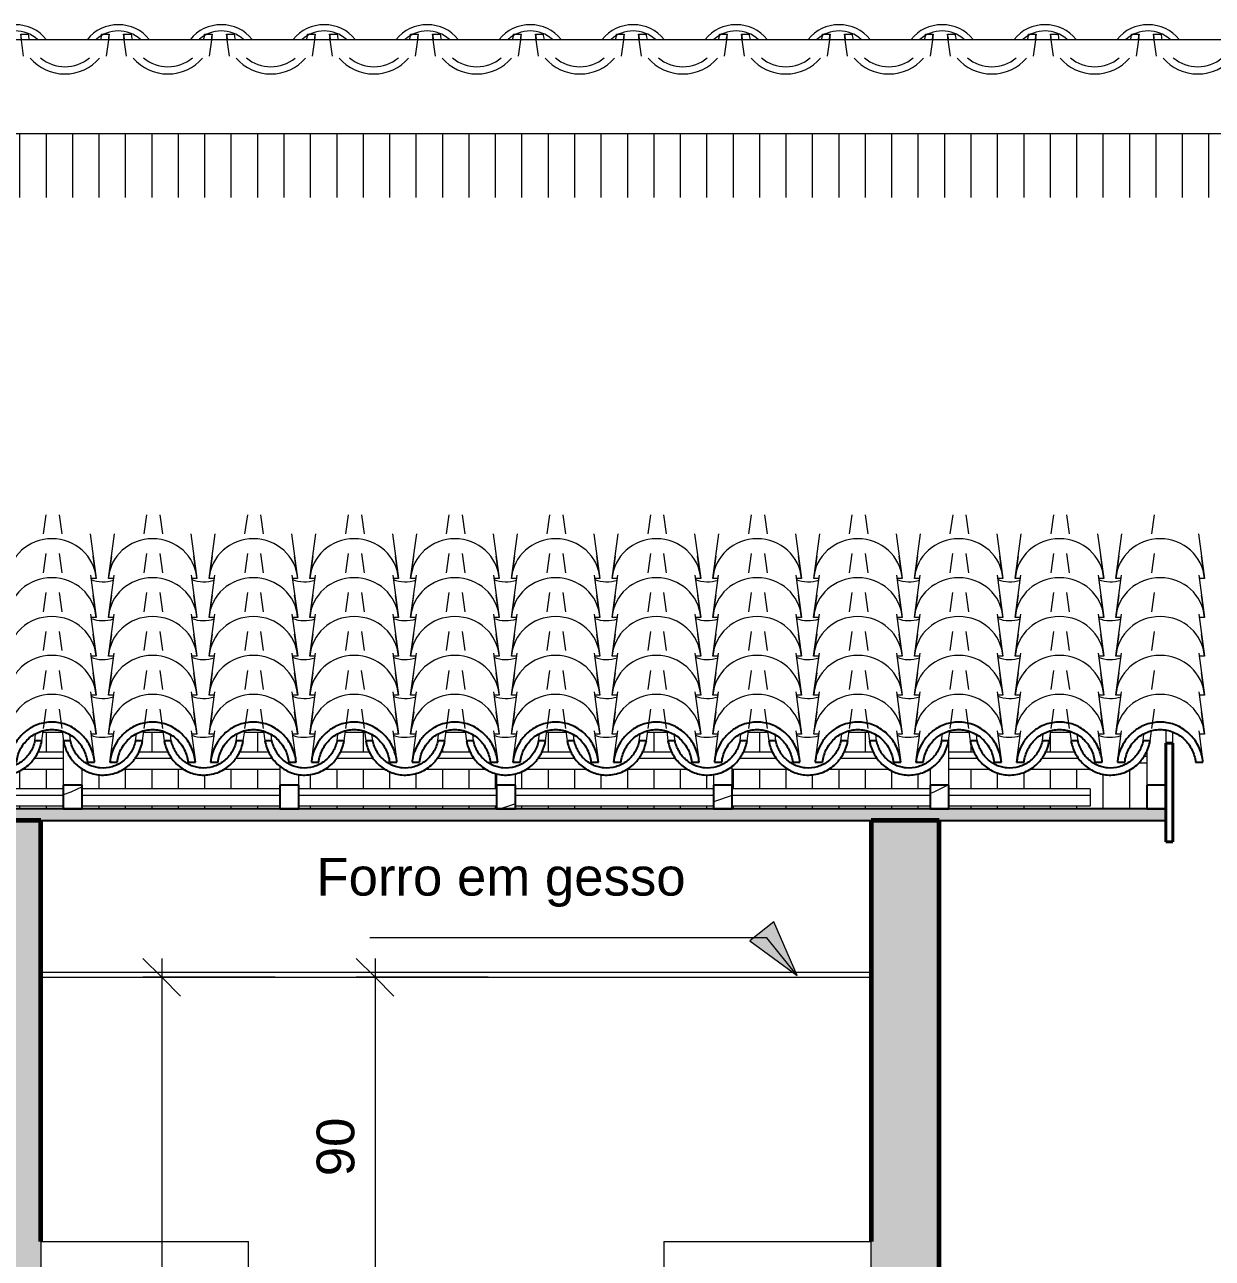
# Model space of a CAD drawing. Header units: millimetres. Extents: x -23755 to 62003, y -3000 to 6760.
# Drawn here: x 17031 to 20177, y 2455 to 5725 of the extents above; entities that cross this region are included whole.
import ezdxf

# ---------------------------------------------------------------- set-up
doc = ezdxf.new("R2010")
doc.units = ezdxf.units.MM
for name, color, linetype, lineweight in [('A-ANNO-DIMS', 211, 'Continuous', 9), ('A-ANNO-DIMS-50', 211, 'Continuous', 9), ('A-CLNG', 13, 'Continuous', 9), ('A-GLAZ-CURT', 52, 'Continuous', 9), ('A-GLAZ-CWMG', 51, 'Continuous', 9), ('A-ROOF', 132, 'Continuous', 9), ('A-ROOF-MCUT', 132, 'Continuous', 40), ('A-ROOF-OTLN', 132, 'Continuous', 9), ('A-ROOF-PATT', 132, 'Continuous', 9), ('A-WALL', 113, 'Continuous', 25), ('A-WALL-PATT', 111, 'Continuous', 25), ('G-ANNO-TEXT', 231, 'Continuous', 9), ('I-FURN', 30, 'Continuous', 9)]:
    doc.layers.add(name, color=color, linetype=linetype, lineweight=lineweight)
doc.styles.add('@Arial Unicode MS', font='', dxfattribs={"height": 100})
doc.styles.add('Arial_1', font='arial.ttf', dxfattribs={"height": 100})
doc.styles.get('@Arial Unicode MS').set_extended_font_data('@Arial Unicode MS')
doc.dimstyles.new('CRT_-__Metros_-_Linha_de_chamada_3_5_mm', dxfattribs={"dimscale": 304.8, "dimtxt": 100.584485, "dimasz": 0.328084, "dimexe": 0.164042, "dimexo": 0.0625, "dimgap": 0.082021, "dimtad": 1, "dimdec": 0, "dimlfac": 0.1, "dimdsep": 46, "dimtxsty": '@Arial Unicode MS', "dimblk1": 'OBLIQUE', "dimblk2": 'OBLIQUE', "dimsah": 1, "dimcen": 0.09, "dimdle": 0.164042, "dimazin": 0, "dimtfac": 1, "dimtdec": 4, "dimtix": 1, "dimtmove": 0, "dimatfit": 3, "dimfxl": 0.984252, "dimfxlon": 1, "dimtvp": 1, "dimtolj": 1, "dimtzin": 0, "dimarcsym": 2})
doc.dimstyles.new('CRT_-__Metros_-_Linha_de_chamada_3_5_mm_1', dxfattribs={"dimscale": 304.8, "dimtxt": 100.584485, "dimasz": 0.328084, "dimexe": 0.164042, "dimexo": 0.0625, "dimgap": 0.082021, "dimtad": 1, "dimlfac": 0.001, "dimrnd": 0.01, "dimzin": 0, "dimdsep": 46, "dimtxsty": '@Arial Unicode MS', "dimblk1": 'OBLIQUE', "dimblk2": 'OBLIQUE', "dimsah": 1, "dimcen": 0.09, "dimdle": 0.164042, "dimazin": 0, "dimtfac": 1, "dimtdec": 4, "dimtix": 1, "dimtmove": 0, "dimatfit": 3, "dimfxl": 0.984252, "dimfxlon": 1, "dimtvp": 1, "dimtolj": 1, "dimtzin": 0, "dimarcsym": 2})
pattern_1 = [(216.87, (-525.83, 2369.08), (761.9991, 508.00136), [127, -1143]), (206.565, (-373.43, 2292.88), (-254.0006, -253.9997), [283.981, -283.981]), (198.435, (-373.43, 2165.88), (-507.99976, -254.0006), [160.644, -642.575])]

# ---------------------------------------------------------------- blocks, each defined once
blk = doc.blocks.new('CRT_MOB_ARM_Guarda roupa - portas de correr - 230 cm de altura-3528777-B')
at = {"layer": 'I-FURN', "color": 55}
for p, q in [((3975.4, 2500), (4525.4, 2500)), ((3975.4, 2500), (3975.4, 200)), ((4525.4, 200), (4525.4, 2500)), ((4525.4, 2300), (4545.4, 2300)), ((4545.4, 400), (4545.4, 2300)), ((4555.4, 2300), (4575.4, 2300)), ((4555.4, 2300), (4555.4, 400)), ((4575.4, 2300), (4575.4, 400)), ((4545.4, 400), (4525.4, 400)), ((4575.4, 400), (4555.4, 400))]:
    blk.add_line(p, q, dxfattribs=at)
blk = doc.blocks.new('CRT_MOB_ARM_Guarda roupa - portas de correr - 230 cm de altura-3528894-B')
at = {"layer": 'I-FURN', "color": 55}
for p, q in [((5625.4, 2500), (6175.4, 2500)), ((5625.4, 2500), (5625.4, 200)), ((6175.4, 200), (6175.4, 2500)), ((5575.4, 2300), (5595.4, 2300)), ((5575.4, 400), (5575.4, 2300)), ((5595.4, 400), (5595.4, 2300)), ((5605.4, 2300), (5625.4, 2300)), ((5605.4, 2300), (5605.4, 400)), ((5595.4, 400), (5575.4, 400)), ((5625.4, 400), (5605.4, 400))]:
    blk.add_line(p, q, dxfattribs=at)
blk = doc.blocks.new('Rectangular Mullion - Ripa-3577505-B')
at = {"layer": 'A-GLAZ-CWMG'}
for p, q in [((4034.5, 3699.2), (3510.4, 3699.2)), ((4608.7, 3699.2), (4084.5, 3699.2)), ((5182.9, 3699.2), (4658.7, 3699.2)), ((5757, 3699.2), (5232.9, 3699.2)), ((6331.2, 3699.2), (5807, 3699.2)), ((6755.4, 3699.2), (6381.2, 3699.2)), ((6755.4, 3699.2), (6755.4, 3681.9)), ((4034.5, 3681.9), (3510.4, 3681.9)), ((4608.7, 3681.9), (4084.5, 3681.9)), ((5182.9, 3681.9), (4658.7, 3681.9)), ((5757, 3681.9), (5232.9, 3681.9)), ((6331.2, 3681.9), (5807, 3681.9)), ((6755.4, 3681.9), (6381.2, 3681.9)), ((6755.4, 3681.9), (6755.4, 3653.2)), ((4034.5, 3653.2), (3510.4, 3653.2)), ((4608.7, 3653.2), (4084.5, 3653.2)), ((5182.9, 3653.2), (4658.7, 3653.2)), ((5757, 3653.2), (5232.9, 3653.2)), ((6331.2, 3653.2), (5807, 3653.2)), ((6755.4, 3653.2), (6381.2, 3653.2))]:
    blk.add_line(p, q, dxfattribs=at)
blk = doc.blocks.new('Rectangular Mullion - Ripa-V128-B')
at = {"layer": 'A-GLAZ-CWMG'}
for p, q in [((4034.5, 3796.8), (3968, 3796.8)), ((4312.1, 3796.8), (4235, 3796.8)), ((4579.1, 3796.8), (4501.9, 3796.8)), ((4846, 3796.8), (4768.8, 3796.8)), ((5112.9, 3796.8), (5035.7, 3796.8)), ((5379.8, 3796.8), (5302.6, 3796.8)), ((5646.8, 3796.8), (5569.6, 3796.8)), ((5913.7, 3796.8), (5836.5, 3796.8)), ((6180.6, 3796.8), (6103.4, 3796.8)), ((6447.5, 3796.8), (6381.2, 3796.8)), ((6714.5, 3796.8), (6637.3, 3796.8)), ((4034.5, 3779.6), (3957.8, 3779.6)), ((4322.4, 3779.6), (4224.7, 3779.6)), ((4589.3, 3779.6), (4491.6, 3779.6)), ((4856.2, 3779.6), (4758.5, 3779.6)), ((5123.2, 3779.6), (5025.5, 3779.6)), ((5390.1, 3779.6), (5292.4, 3779.6)), ((5657, 3779.6), (5559.3, 3779.6)), ((5923.9, 3779.6), (5826.2, 3779.6)), ((6190.9, 3779.6), (6093.2, 3779.6)), ((6457.8, 3779.6), (6381.2, 3779.6)), ((6724.7, 3779.6), (6627, 3779.6)), ((4034.5, 3750.8), (3925.8, 3750.8)), ((4087.5, 3750.8), (4084.5, 3750.8)), ((4354.4, 3750.8), (4192.7, 3750.8)), ((4608.7, 3750.8), (4459.6, 3750.8)), ((4888.2, 3750.8), (4726.6, 3750.8)), ((5155.2, 3750.8), (4993.5, 3750.8)), ((5422.1, 3750.8), (5260.4, 3750.8)), ((5689, 3750.8), (5527.3, 3750.8)), ((5955.9, 3750.8), (5807, 3750.8)), ((6222.8, 3750.8), (6061.2, 3750.8)), ((6331.2, 3750.8), (6328.1, 3750.8)), ((6489.8, 3750.8), (6381.2, 3750.8)), ((6755.4, 3750.8), (6595, 3750.8)), ((6755.4, 3751.6), (6755.4, 3750.8))]:
    blk.add_line(p, q, dxfattribs=at)
blk = doc.blocks.new('Rectangular Mullion - Ripa-V129-B')
at = {"layer": 'A-GLAZ-CWMG'}
for p, q in [((4032.3, 3848.5), (3980.9, 3848.5)), ((4299.3, 3848.5), (4247.8, 3848.5)), ((4566.2, 3848.5), (4514.8, 3848.5)), ((4833.1, 3848.5), (4781.8, 3848.5)), ((5100, 3848.5), (5048.6, 3848.5)), ((5366.9, 3848.5), (5315.5, 3848.5)), ((5633.9, 3848.5), (5582.5, 3848.5)), ((5900.8, 3848.5), (5849.4, 3848.5)), ((6167.7, 3848.5), (6116.3, 3848.5)), ((6434.6, 3848.5), (6383.2, 3848.5)), ((6701.6, 3848.5), (6650.1, 3848.5))]:
    blk.add_line(p, q, dxfattribs=at)
blk = doc.blocks.new('Rectangular Mullion - Caibro-4257888-B')
at = {"layer": 'A-GLAZ-CWMG'}
h = blk.add_hatch(dxfattribs=at)
h.set_pattern_fill('FP_16', color=256, style=0, pattern_type=2)
h.set_pattern_definition(pattern_1)
h.paths.add_polyline_path([(6905.4, 3646.4), (6955.4, 3646.4), (6955.4, 3709.1), (6905.4, 3709.1)])
blk.add_line((6905.4, 3799.6), (6905.4, 3709.1), dxfattribs=at)
at = {"layer": 'A-GLAZ-CWMG', "lineweight": 25}
for p, q in [((6955.4, 3709.1), (6905.4, 3709.1)), ((6905.4, 3709.1), (6905.4, 3646.4)), ((6955.4, 3646.4), (6955.4, 3709.1)), ((6905.4, 3646.4), (6955.4, 3646.4))]:
    blk.add_line(p, q, dxfattribs=at)
blk = doc.blocks.new('Rectangular Mullion - Caibro-V135-B')
at = {"layer": 'A-GLAZ-CWMG'}
h = blk.add_hatch(dxfattribs=at)
h.set_pattern_fill('FP_16', color=256, style=0, pattern_type=2)
h.set_pattern_definition(pattern_1)
h.paths.add_polyline_path([(4084.5, 3646.4), (4084.5, 3709.1), (4034.5, 3709.1), (4034.5, 3646.4), (4073.3, 3646.4)])
for p, q in [((4034.5, 3832.1), (4034.5, 3709.1)), ((4084.5, 3709.1), (4084.5, 3752.5))]:
    blk.add_line(p, q, dxfattribs=at)
at = {"layer": 'A-GLAZ-CWMG', "lineweight": 25}
for p, q in [((4084.5, 3709.1), (4034.5, 3709.1)), ((4034.5, 3709.1), (4034.5, 3646.4)), ((4084.5, 3646.4), (4084.5, 3709.1)), ((4034.5, 3646.4), (4084.5, 3646.4))]:
    blk.add_line(p, q, dxfattribs=at)
blk = doc.blocks.new('Rectangular Mullion - Caibro-V136-B')
at = {"layer": 'A-GLAZ-CWMG'}
h = blk.add_hatch(dxfattribs=at)
h.set_pattern_fill('FP_16', color=256, style=0, pattern_type=2)
h.set_pattern_definition(pattern_1)
h.paths.add_polyline_path([(4608.7, 3646.4), (4658.7, 3646.4), (4658.7, 3709.1), (4608.7, 3709.1), (4608.7, 3700.9)])
for p, q in [((4608.7, 3759.6), (4608.7, 3709.1)), ((4658.7, 3709.1), (4658.7, 3737.5))]:
    blk.add_line(p, q, dxfattribs=at)
at = {"layer": 'A-GLAZ-CWMG', "lineweight": 25}
for p, q in [((4658.7, 3709.1), (4608.7, 3709.1)), ((4608.7, 3709.1), (4608.7, 3646.4)), ((4658.7, 3646.4), (4658.7, 3709.1)), ((4608.7, 3646.4), (4658.7, 3646.4))]:
    blk.add_line(p, q, dxfattribs=at)
blk = doc.blocks.new('Rectangular Mullion - Caibro-V137-B')
at = {"layer": 'A-GLAZ-CWMG'}
h = blk.add_hatch(dxfattribs=at)
h.set_pattern_fill('FP_16', color=256, style=0, pattern_type=2)
h.set_pattern_definition(pattern_1)
h.paths.add_polyline_path([(5182.9, 3646.4), (5232.9, 3646.4), (5232.9, 3709.1), (5182.9, 3709.1), (5182.9, 3700.9)])
for p, q in [((5182.9, 3739.2), (5182.9, 3709.1)), ((5232.9, 3709.1), (5232.9, 3739.2))]:
    blk.add_line(p, q, dxfattribs=at)
at = {"layer": 'A-GLAZ-CWMG', "lineweight": 25}
for p, q in [((5232.9, 3709.1), (5182.9, 3709.1)), ((5182.9, 3709.1), (5182.9, 3646.4)), ((5232.9, 3646.4), (5232.9, 3709.1)), ((5182.9, 3646.4), (5232.9, 3646.4))]:
    blk.add_line(p, q, dxfattribs=at)
blk = doc.blocks.new('Rectangular Mullion - Caibro-V138-B')
at = {"layer": 'A-GLAZ-CWMG'}
h = blk.add_hatch(dxfattribs=at)
h.set_pattern_fill('FP_16', color=256, style=0, pattern_type=2)
h.set_pattern_definition(pattern_1)
h.paths.add_polyline_path([(5807, 3646.4), (5807, 3709.1), (5757, 3709.1), (5757, 3646.4)])
for p, q in [((5757, 3737.5), (5757, 3709.1)), ((5807, 3709.1), (5807, 3759.8))]:
    blk.add_line(p, q, dxfattribs=at)
at = {"layer": 'A-GLAZ-CWMG', "lineweight": 25}
for p, q in [((5807, 3709.1), (5757, 3709.1)), ((5757, 3709.1), (5757, 3646.4)), ((5807, 3646.4), (5807, 3709.1)), ((5757, 3646.4), (5807, 3646.4))]:
    blk.add_line(p, q, dxfattribs=at)
blk = doc.blocks.new('Rectangular Mullion - Caibro-V139-B')
at = {"layer": 'A-GLAZ-CWMG'}
h = blk.add_hatch(dxfattribs=at)
h.set_pattern_fill('FP_16', color=256, style=0, pattern_type=2)
h.set_pattern_definition(pattern_1)
h.paths.add_polyline_path([(6331.2, 3646.4), (6381.2, 3646.4), (6381.2, 3709.1), (6331.2, 3709.1)])
for p, q in [((6381.2, 3709.1), (6381.2, 3833.4)), ((6331.2, 3752.6), (6331.2, 3709.1))]:
    blk.add_line(p, q, dxfattribs=at)
at = {"layer": 'A-GLAZ-CWMG', "lineweight": 25}
for p, q in [((6381.2, 3709.1), (6331.2, 3709.1)), ((6331.2, 3709.1), (6331.2, 3646.4)), ((6381.2, 3646.4), (6381.2, 3709.1)), ((6331.2, 3646.4), (6381.2, 3646.4))]:
    blk.add_line(p, q, dxfattribs=at)
blk = doc.blocks.new('Rectangular Mullion - Terça-4257863-B')
at = {"layer": 'A-GLAZ-CWMG'}
for p, q in [((6905.4, 3767.7), (6883.6, 3767.7)), ((6905.4, 3784.9), (6897.3, 3784.9))]:
    blk.add_line(p, q, dxfattribs=at)
blk = doc.blocks.new('COLONIAL BASE - COLONIAL BASE-4234113-B')
at = {"layer": 'A-GLAZ-CURT'}
for p, q in [((7743.4, 5685.5), (7741.5, 5699.6)), ((7741.5, 5699.6), (7761.5, 5699.6)), ((7749.3, 5641.5), (7742.4, 5691.3)), ((7956, 5699.6), (7976, 5699.6)), ((7975.1, 5691.3), (7968.2, 5641.5)), ((7976, 5699.6), (7974.1, 5685.5))]:
    blk.add_line(p, q, dxfattribs=at)
for centre, major_axis, start_param, end_param in [((7727.2, 5626.4), (102.8, 0), 0.648016, 2.493576), ((7727.2, 5626.4), (85.3, 0), 0.811505, 2.330088), ((7858.8, 5706.7), (117.5, 0), 3.205466, 3.332025), ((7858.8, 5706.7), (97.5, 0), 3.218592, 3.372085), ((7858.8, 5706.7), (97.5, 0), 6.052693, 6.16477), ((7858.8, 5706.7), (97.5, 0), 6.165433, 6.206186), ((7858.8, 5706.7), (117.5, 0), 6.092753, 6.219312), ((7858.8, 5706.7), (117.5, 0), 3.815207, 5.609571), ((7858.8, 5706.7), (97.5, 0), 3.986288, 5.43849)]:
    blk.add_ellipse(centre, major_axis=major_axis, ratio=0.957826, start_param=start_param, end_param=end_param, dxfattribs=at)
blk = doc.blocks.new('COLONIAL BASE - COLONIAL BASE-V148-B')
at = {"layer": 'A-GLAZ-CURT'}
for p, q in [((4469.5, 5685.5), (4467.6, 5699.6)), ((4467.6, 5699.6), (4487.7, 5699.6)), ((4475.5, 5641.5), (4468.5, 5691.3)), ((4682.1, 5699.6), (4702.2, 5699.6)), ((4701.3, 5691.3), (4694.3, 5641.5)), ((4702.2, 5699.6), (4700.3, 5685.5))]:
    blk.add_line(p, q, dxfattribs=at)
for centre, major_axis, start_param, end_param in [((4453.4, 5626.4), (102.8, 0), 0.648016, 2.493576), ((4453.4, 5626.4), (85.3, 0), 0.811505, 2.330088), ((4584.9, 5706.7), (117.5, 0), 3.205466, 3.332025), ((4584.9, 5706.7), (97.5, 0), 3.218592, 3.372085), ((4584.9, 5706.7), (97.5, 0), 6.052693, 6.16477), ((4584.9, 5706.7), (97.5, 0), 6.165433, 6.206186), ((4584.9, 5706.7), (117.5, 0), 6.092753, 6.219312), ((4584.9, 5706.7), (117.5, 0), 3.815207, 5.609571), ((4584.9, 5706.7), (97.5, 0), 3.986288, 5.431281)]:
    blk.add_ellipse(centre, major_axis=major_axis, ratio=0.957826, start_param=start_param, end_param=end_param, dxfattribs=at)
blk = doc.blocks.new('COLONIAL BASE - COLONIAL BASE-V149-B')
at = {"layer": 'A-GLAZ-CURT'}
for p, q in [((4196.7, 5685.5), (4194.8, 5699.6)), ((4194.8, 5699.6), (4214.9, 5699.6)), ((4202.7, 5641.5), (4195.7, 5691.3)), ((4409.3, 5699.6), (4429.3, 5699.6)), ((4428.5, 5691.3), (4421.5, 5641.5)), ((4429.3, 5699.6), (4427.5, 5686.1))]:
    blk.add_line(p, q, dxfattribs=at)
for centre, major_axis, start_param, end_param in [((4180.6, 5626.4), (102.8, 0), 0.648016, 2.493576), ((4180.6, 5626.4), (85.3, 0), 0.811505, 2.330088), ((4312.1, 5706.7), (117.5, 0), 3.205466, 3.332025), ((4312.1, 5706.7), (97.5, 0), 3.218592, 3.372085), ((4312.1, 5706.7), (97.5, 0), 6.052693, 6.16477), ((4312.1, 5706.7), (97.5, 0), 6.165433, 6.206186), ((4312.1, 5706.7), (117.5, 0), 6.092753, 6.219312), ((4312.1, 5706.7), (117.5, 0), 3.815207, 5.609571), ((4312.1, 5706.7), (97.5, 0), 3.986288, 5.43849)]:
    blk.add_ellipse(centre, major_axis=major_axis, ratio=0.957826, start_param=start_param, end_param=end_param, dxfattribs=at)
blk = doc.blocks.new('COLONIAL BASE - COLONIAL BASE-4234642-B')
at = {"layer": 'A-GLAZ-CURT'}
for p, q in [((2689.1, 3910.5), (2696.2, 3859.6)), ((2914.7, 3859.6), (2921.9, 3910.5)), ((2697.2, 3851.9), (2700.7, 3826.6)), ((2719.3, 3826.6), (2717.3, 3843.1)), ((2823.6, 3770.2), (2834.8, 3853)), ((2891.7, 3826.6), (2893.9, 3845.3)), ((2910.3, 3826.6), (2913.9, 3853.1)), ((3039.1, 3853), (3050.3, 3770.2)), ((2827.7, 3800.5), (2824.2, 3774.9)), ((3049.8, 3774.9), (3046.2, 3800.5))]:
    blk.add_line(p, q, dxfattribs=at)
at = {"layer": 'A-GLAZ-CURT', "lineweight": 25}
for p, q in [((2719.3, 3826.6), (2700.7, 3826.6)), ((2910.3, 3826.6), (2891.7, 3826.6)), ((2823.6, 3770.2), (2843.2, 3770.2)), ((3030.7, 3770.2), (3050.3, 3770.2))]:
    blk.add_line(p, q, dxfattribs=at)
for points, knots in [([(3050.3, 3770.2), (3049.7, 3776.5), (3047.5, 3788.9), (3041.3, 3806.9), (3032.4, 3823.6), (3017.1, 3843.8), (2992.3, 3863.9), (2962.2, 3874.7), (2937, 3876.9), (2911.8, 3874.7), (2884.7, 3865), (2859.2, 3846), (2841, 3823.9), (2830.7, 3802.5), (2825.6, 3784.3), (2824.1, 3775), (2823.6, 3770.2)], [0, 0, 0, 0, 0.055556, 0.111111, 0.166667, 0.222222, 0.333333, 0.444444, 0.5, 0.555556, 0.666667, 0.75, 0.833333, 0.916667, 0.958333, 1, 1, 1, 1]), ([(2700.7, 3826.6), (2701.7, 3820.7), (2704.7, 3809.3), (2711.7, 3793), (2721.3, 3778), (2737, 3760.4), (2761.7, 3743.5), (2797.9, 3733.9), (2830, 3737.4), (2854.6, 3747.7), (2871.3, 3758.8), (2883.2, 3770.5), (2891.4, 3780.9), (2896.8, 3789.3), (2901.4, 3798.1), (2906.5, 3810.4), (2909.1, 3820), (2910.3, 3826.6)], [0, 0, 0, 0, 0.058824, 0.117647, 0.176471, 0.235294, 0.352941, 0.470588, 0.602941, 0.669118, 0.735294, 0.801471, 0.834559, 0.867647, 0.900735, 0.933824, 1, 1, 1, 1]), ([(2891.7, 3826.6), (2890.6, 3821.2), (2887.4, 3810.9), (2880.1, 3796.4), (2870.4, 3783.3), (2854.5, 3768.6), (2830, 3756), (2803.4, 3753.4), (2785.6, 3756.7), (2776.6, 3759.5), (2770, 3762.1), (2763.7, 3765.3), (2755.6, 3770.3), (2746.3, 3777.6), (2738.3, 3786.3), (2732.8, 3794), (2729.1, 3800.1), (2725.9, 3806.4), (2722.2, 3815.1), (2720.2, 3821.9), (2719.3, 3826.6)], [0, 0, 0, 0, 0.066667, 0.133333, 0.2, 0.266667, 0.4, 0.533333, 0.591667, 0.620833, 0.65, 0.679167, 0.708333, 0.766667, 0.825, 0.854167, 0.883333, 0.9125, 0.941667, 1, 1, 1, 1]), ([(2843.2, 3770.2), (2843.9, 3776), (2846.2, 3787.4), (2852.6, 3803.7), (2861.8, 3818.6), (2877.3, 3836), (2902.1, 3852), (2937, 3858.8), (2971.8, 3852), (2996.7, 3836), (3012.2, 3818.6), (3021.3, 3803.7), (3027.7, 3787.4), (3030.1, 3776), (3030.7, 3770.2)], [0, 0, 0, 0, 0.0625, 0.125, 0.1875, 0.25, 0.375, 0.5, 0.625, 0.75, 0.8125, 0.875, 0.9375, 1, 1, 1, 1])]:
    blk.add_open_spline(points, degree=3, knots=knots, dxfattribs=at)
blk = doc.blocks.new('COLONIAL BASE - COLONIAL BASE-V155-B')
at = {"layer": 'A-GLAZ-CURT'}
for p, q in [((3222.9, 4013.5), (3230.1, 3962.7)), ((3448.6, 3962.7), (3455.7, 4013.5)), ((3353.6, 3844.5), (3368.7, 3956.1)), ((3573, 3956.1), (3588.1, 3844.5)), ((3361.6, 3903.6), (3354.4, 3852.7)), ((3587.2, 3852.7), (3580.1, 3903.6)), ((3367.6, 3844.5), (3353.6, 3844.5)), ((3588.1, 3844.5), (3574.1, 3844.5))]:
    blk.add_line(p, q, dxfattribs=at)
for centre, major_axis, start_param, end_param in [((3470.8, 3837.3), (117.5, 0), 0.063873, 3.077719), ((3339.3, 3917.6), (85.3, 0), 4.326004, 5.046238)]:
    blk.add_ellipse(centre, major_axis=major_axis, ratio=0.957826, start_param=start_param, end_param=end_param, dxfattribs=at)
blk = doc.blocks.new('COLONIAL BASE - COLONIAL BASE-V157-B')
at = {"layer": 'A-GLAZ-CURT'}
for p, q in [((1888.3, 4116.6), (1895.4, 4065.8)), ((2114, 4065.8), (2121.1, 4116.6)), ((2018.9, 3947.6), (2034.1, 4059.2)), ((2238.4, 4059.2), (2253.5, 3947.6)), ((2026.9, 4006.7), (2019.8, 3955.8)), ((2252.6, 3955.8), (2245.5, 4006.7)), ((2032.9, 3947.6), (2018.9, 3947.6)), ((2253.5, 3947.6), (2239.5, 3947.6))]:
    blk.add_line(p, q, dxfattribs=at)
for centre, major_axis, start_param, end_param in [((2136.2, 3940.4), (117.5, 0), 0.063873, 3.077719), ((2004.7, 4020.7), (85.3, 0), 4.326004, 5.046238)]:
    blk.add_ellipse(centre, major_axis=major_axis, ratio=0.957826, start_param=start_param, end_param=end_param, dxfattribs=at)
blk = doc.blocks.new('COLONIAL BASE - COLONIAL BASE-V158-B')
at = {"layer": 'A-GLAZ-CURT'}
for p, q in [((286.8, 4425.9), (293.9, 4375.1)), ((512.4, 4375.1), (519.6, 4425.9)), ((417.4, 4256.9), (433.4, 4374.9)), ((635.9, 4374.9), (651.9, 4256.9)), ((425.4, 4315.9), (418.3, 4265.1)), ((651.1, 4265.1), (643.9, 4315.9)), ((431.4, 4256.9), (417.4, 4256.9)), ((651.9, 4256.9), (638, 4256.9))]:
    blk.add_line(p, q, dxfattribs=at)
for centre, major_axis, start_param, end_param in [((534.7, 4249.7), (117.5, 0), 0.063873, 3.077719), ((403.2, 4330), (85.3, 0), 4.326004, 5.046238)]:
    blk.add_ellipse(centre, major_axis=major_axis, ratio=0.957826, start_param=start_param, end_param=end_param, dxfattribs=at)
blk = doc.blocks.new('DIMBLOCK39-B')
at = {"layer": 'A-ANNO-DIMS-50', "lineweight": 18, "transparency": 16777216}
for p, q in [((17958.7, 3200), (17908.7, 3250)), ((17958.7, 3200), (18008.7, 3150)), ((17958.7, 2300), (17908.7, 2350)), ((17958.7, 2300), (18008.7, 2250))]:
    blk.add_line(p, q, dxfattribs=at)
at = {"layer": 'A-ANNO-DIMS-50', "transparency": 16777216}
for p, q in [((17958.7, 3250), (17958.7, 2300)), ((18258.7, 3200), (17908.7, 3200)), ((17958.7, 3200), (18258.7, 3200)), ((18258.7, 2300), (17908.7, 2300)), ((17958.7, 2300), (18258.7, 2300))]:
    blk.add_line(p, q, dxfattribs=at)
at = {"layer": 'A-ANNO-DIMS-50', "color": 0, "transparency": 16777216, "insert": (17803.9, 2672.6), "char_height": 100, "width": 185.873, "attachment_point": 1, "rotation": 90, "line_spacing_factor": 1.117605, "style": '@Arial Unicode MS'}
blk.add_mtext('90', dxfattribs=at)
blk = doc.blocks.new('_Oblique')
at = {"color": 0, "linetype": 'ByBlock', "lineweight": -2}
blk.add_line((-0.5, -0.5), (0.5, 0.5), dxfattribs=at)
blk = doc.blocks.new('DIMBLOCK61-B')
at = {"layer": 'A-ANNO-DIMS-50', "lineweight": 18, "transparency": 16777216}
for p, q in [((17393.8, 3200), (17343.8, 3250)), ((17393.8, 3200), (17443.8, 3150)), ((17393.8, 205), (17343.8, 255)), ((17393.8, 205), (17443.8, 155))]:
    blk.add_line(p, q, dxfattribs=at)
at = {"layer": 'A-ANNO-DIMS-50', "transparency": 16777216}
for p, q in [((17393.8, 3250), (17393.8, 155)), ((17693.8, 3200), (17343.8, 3200)), ((17393.8, 3200), (17693.8, 3200)), ((17693.8, 205), (17343.8, 205)), ((17393.8, 205), (17693.8, 205))]:
    blk.add_line(p, q, dxfattribs=at)
at = {"layer": 'A-ANNO-DIMS-50', "color": 0, "transparency": 16777216, "insert": (17239, 1567.2), "char_height": 100, "width": 324.675, "attachment_point": 1, "rotation": 90, "line_spacing_factor": 1.117605, "style": '@Arial Unicode MS'}
blk.add_mtext('3,00', dxfattribs=at)

msp = doc.modelspace()

# ---------------------------------------------------------------- hatches: boundary and pattern name
at = {"layer": 'A-ROOF-PATT'}
h = msp.add_hatch(dxfattribs=at)
h.set_pattern_fill('FP_19', color=256, style=0, pattern_type=2)
h.set_pattern_definition([(90, (13097.99, 1190), (-70, 4e-15), [])])
h.paths.add_polyline_path([(20753.372, 3574.716), (21353.372, 3574.716), (21353.372, 5435.522), (10713.372, 5435.522), (10713.372, 5266.716), (20753.372, 5266.716), (20753.372, 3634.698)])
h = msp.add_hatch(dxfattribs=at)
h.set_pattern_fill('FP_18', color=256, style=0, pattern_type=2)
h.set_pattern_definition([(90, (13097.99, 7578.52), (-70, 4e-15), [])])
h.paths.add_polyline_path([(19031.096, 3646.424), (19429.205, 3646.424), (19429.205, 3653.19), (18905.038, 3653.19), (18905.038, 3646.424), (18942.532, 3646.424)])
h.paths.add_polyline_path([(13163.372, 3646.424), (13687.538, 3646.424), (13687.538, 3653.19), (13163.372, 3653.19)])
h.paths.add_polyline_path([(17879.767, 3646.424), (18280.872, 3646.424), (18280.872, 3653.19), (17756.705, 3653.19), (17756.705, 3646.424), (17791.204, 3646.424)])
h.paths.add_polyline_path([(17706.705, 3646.424), (17706.705, 3653.19), (17182.538, 3653.19), (17182.538, 3646.424), (17702.64, 3646.424)])
h.paths.add_polyline_path([(19916.733, 3646.424), (20003.372, 3646.424), (20003.372, 3799.561), (20000.632, 3793.244), (19991.133, 3778.334), (19977.939, 3763.977), (19965.619, 3754.027), (19950.215, 3745.353), (19931.283, 3738.999), (19915.39, 3736.365), (19898.476, 3736.364), (19881.06, 3739.394), (19861.422, 3747.032), (19853.372, 3751.564), (19853.372, 3750.827), (19693.012, 3750.827), (19683.292, 3745.353), (19664.36, 3738.999), (19648.467, 3736.365), (19631.553, 3736.364), (19614.137, 3739.394), (19597.491, 3745.348), (19587.758, 3750.827), (19479.205, 3750.827), (19479.205, 3699.166), (19853.372, 3699.166), (19853.372, 3653.19), (19479.205, 3653.19), (19479.205, 3646.424), (19853.372, 3646.424)])
h.paths.add_polyline_path([(18330.872, 3646.424), (18855.038, 3646.424), (18855.038, 3653.19), (18330.872, 3653.19)])
h.paths.add_polyline_path([(17132.538, 3646.424), (17132.538, 3653.19), (16608.372, 3653.19), (16608.372, 3646.424), (17082.694, 3646.424)])
h.paths.add_polyline_path([(16558.372, 3646.424), (16558.372, 3653.19), (16034.205, 3653.19), (16034.205, 3646.424), (16551.312, 3646.424)])
h.paths.add_polyline_path([(13737.538, 3646.424), (14261.705, 3646.424), (14261.705, 3653.19), (13737.538, 3653.19)])
h.paths.add_polyline_path([(15984.205, 3646.424), (15984.205, 3653.19), (15460.038, 3653.19), (15460.038, 3646.424), (15931.366, 3646.424)])
h.paths.add_polyline_path([(15410.038, 3646.424), (15410.038, 3653.19), (14885.872, 3653.19), (14885.872, 3646.424), (15399.984, 3646.424)])
h.paths.add_polyline_path([(14835.872, 3646.424), (14835.872, 3653.19), (14311.705, 3653.19), (14311.705, 3646.424), (14780.038, 3646.424)])
h.paths.add_polyline_path([(15326.722, 3699.166), (15410.038, 3699.166), (15410.038, 3744.464), (15393.591, 3738.999), (15377.698, 3736.365), (15360.784, 3736.364), (15343.368, 3739.394), (15326.722, 3745.348), (15316.989, 3750.827), (15155.32, 3750.827), (15145.599, 3745.353), (15126.668, 3738.999), (15110.775, 3736.365), (15093.861, 3736.364), (15076.445, 3739.394), (15059.799, 3745.348), (15050.066, 3750.827), (14888.397, 3750.827), (14885.872, 3749.405), (14885.872, 3699.166), (15311.42, 3699.166)])
h.paths.add_polyline_path([(19208.223, 3699.166), (19429.205, 3699.166), (19429.205, 3750.827), (19426.089, 3750.827), (19416.369, 3745.353), (19397.437, 3738.999), (19381.544, 3736.365), (19364.63, 3736.364), (19347.214, 3739.394), (19330.568, 3745.348), (19320.835, 3750.827), (19159.166, 3750.827), (19149.446, 3745.353), (19130.514, 3738.999), (19114.621, 3736.365), (19097.707, 3736.364), (19080.291, 3739.394), (19063.645, 3745.348), (19053.912, 3750.827), (18905.038, 3750.827), (18905.038, 3699.166), (19164.849, 3699.166)])
h.paths.add_polyline_path([(15460.038, 3699.166), (15984.205, 3699.166), (15984.205, 3750.827), (15956.089, 3750.827), (15946.369, 3745.353), (15927.437, 3738.999), (15911.544, 3736.365), (15894.63, 3736.364), (15877.214, 3739.394), (15860.568, 3745.348), (15850.835, 3750.827), (15689.166, 3750.827), (15679.446, 3745.353), (15660.514, 3738.999), (15644.621, 3736.365), (15627.707, 3736.364), (15610.291, 3739.394), (15593.645, 3745.348), (15583.912, 3750.827), (15460.038, 3750.827), (15460.038, 3700.947)])
h.paths.add_polyline_path([(14071.528, 3699.166), (14261.705, 3699.166), (14261.705, 3744.391), (14259.03, 3745.348), (14248.656, 3750.827), (14087.627, 3750.827), (14077.907, 3745.353), (14058.976, 3738.999), (14043.083, 3736.365), (14026.169, 3736.364), (14008.752, 3739.394), (13992.107, 3745.348), (13982.374, 3750.827), (13820.704, 3750.827), (13810.984, 3745.353), (13792.053, 3738.999), (13776.16, 3736.365), (13759.246, 3736.364), (13741.829, 3739.394), (13737.538, 3740.928), (13737.538, 3699.166), (14061.263, 3699.166)])
h.paths.add_polyline_path([(18853.968, 3699.166), (18855.038, 3699.166), (18855.038, 3737.51), (18847.698, 3736.365), (18830.784, 3736.364), (18813.368, 3739.394), (18796.722, 3745.348), (18786.989, 3750.827), (18625.32, 3750.827), (18615.599, 3745.353), (18596.668, 3738.999), (18580.775, 3736.365), (18563.861, 3736.364), (18543.995, 3740.27), (18529.799, 3745.348), (18520.066, 3750.827), (18358.397, 3750.827), (18348.676, 3745.353), (18330.872, 3739.195), (18330.872, 3699.166), (18765.404, 3699.166)])
h.paths.add_polyline_path([(16034.205, 3699.166), (16558.372, 3699.166), (16558.372, 3750.827), (16489.935, 3750.827), (16480.215, 3745.353), (16461.283, 3738.999), (16445.39, 3736.365), (16428.476, 3736.364), (16411.06, 3739.394), (16394.414, 3745.348), (16384.681, 3750.827), (16223.012, 3750.827), (16213.292, 3745.353), (16194.36, 3738.999), (16178.467, 3736.365), (16161.553, 3736.364), (16144.137, 3739.394), (16127.491, 3745.348), (16117.758, 3750.827), (16034.205, 3750.827), (16034.205, 3700.947)])
h.paths.add_polyline_path([(13628.71, 3699.166), (13687.538, 3699.166), (13687.538, 3750.827), (13553.781, 3750.827), (13544.061, 3745.353), (13525.13, 3738.999), (13509.236, 3736.365), (13492.323, 3736.364), (13474.906, 3739.394), (13458.26, 3745.348), (13448.527, 3750.827), (13286.858, 3750.827), (13274.455, 3744.393), (13258.206, 3738.999), (13242.313, 3736.365), (13225.4, 3736.364), (13207.983, 3739.394), (13191.337, 3745.348), (13181.604, 3750.827), (13163.372, 3750.827), (13163.372, 3699.166), (13540.146, 3699.166)])
h.paths.add_polyline_path([(16608.372, 3699.166), (17132.538, 3699.166), (17132.538, 3750.827), (17023.781, 3750.827), (17014.061, 3745.353), (16994.13, 3738.825), (16979.236, 3736.365), (16962.323, 3736.364), (16944.906, 3739.394), (16928.26, 3745.348), (16918.527, 3750.827), (16756.858, 3750.827), (16747.138, 3745.353), (16728.206, 3738.999), (16712.313, 3736.365), (16695.4, 3736.364), (16677.983, 3739.394), (16661.337, 3745.348), (16651.604, 3750.827), (16608.372, 3750.827), (16608.372, 3700.947)])
h.paths.add_polyline_path([(14780.038, 3699.166), (14835.872, 3699.166), (14835.872, 3736.364), (14826.938, 3736.364), (14809.521, 3739.394), (14792.876, 3745.348), (14783.143, 3750.827), (14621.474, 3750.827), (14611.753, 3745.353), (14592.822, 3738.999), (14576.929, 3736.365), (14560.015, 3736.364), (14542.598, 3739.394), (14525.953, 3745.348), (14516.22, 3750.827), (14354.55, 3750.827), (14344.83, 3745.353), (14325.899, 3738.999), (14311.705, 3736.365), (14311.705, 3699.166), (14777.47, 3699.166)])
h.paths.add_polyline_path([(17182.538, 3699.166), (17706.705, 3699.166), (17706.705, 3750.827), (17557.627, 3750.827), (17547.907, 3745.353), (17528.976, 3738.999), (17513.083, 3736.365), (17496.169, 3736.364), (17478.752, 3739.394), (17462.107, 3745.348), (17452.374, 3750.827), (17290.704, 3750.827), (17280.984, 3745.353), (17262.053, 3738.999), (17246.16, 3736.365), (17229.246, 3736.364), (17211.829, 3739.394), (17195.183, 3745.348), (17185.45, 3750.827), (17182.538, 3750.827), (17182.538, 3700.947)])
h.paths.add_polyline_path([(18280.872, 3699.166), (18280.872, 3739.159), (18278.304, 3739.829), (18262.876, 3745.348), (18253.143, 3750.827), (18091.474, 3750.827), (18081.753, 3745.353), (18062.822, 3738.999), (18046.929, 3736.365), (18030.015, 3736.364), (18012.598, 3739.394), (17995.953, 3745.348), (17986.22, 3750.827), (17824.55, 3750.827), (17814.83, 3745.353), (17795.899, 3738.999), (17780.006, 3736.365), (17763.092, 3736.364), (17756.705, 3737.475), (17756.705, 3699.166), (18234.022, 3699.166)])
h.paths.add_polyline_path([(15519.279, 3796.802), (15541.673, 3796.802), (15536.182, 3809.46), (15531.75, 3826.581), (15528.787, 3848.463), (15477.368, 3848.463), (15474.405, 3826.581), (15469.974, 3809.463), (15464.483, 3796.802), (15488.548, 3796.802)])
h.paths.add_polyline_path([(17879.767, 3796.802), (17943.98, 3796.802), (17938.489, 3809.46), (17934.058, 3826.581), (17931.095, 3848.463), (17879.676, 3848.463), (17876.713, 3826.581), (17872.282, 3809.463), (17866.791, 3796.802), (17876.713, 3796.802)])
h.paths.add_polyline_path([(13351.492, 3796.802), (13406.288, 3796.802), (13400.797, 3809.46), (13396.365, 3826.581), (13393.402, 3848.463), (13341.984, 3848.463), (13339.021, 3826.581), (13334.59, 3809.463), (13329.098, 3796.802), (13339.021, 3796.802)])
h.paths.add_polyline_path([(19206.898, 3796.802), (19278.596, 3796.802), (19273.105, 3809.46), (19268.673, 3826.581), (19265.71, 3848.463), (19214.291, 3848.463), (19211.328, 3826.581), (19206.898, 3809.463), (19201.406, 3796.802), (19203.62, 3796.802)])
h.paths.add_polyline_path([(19011.673, 3796.802), (19006.182, 3809.46), (19001.75, 3826.581), (18998.787, 3848.463), (18947.368, 3848.463), (18944.405, 3826.581), (18939.974, 3809.463), (18934.483, 3796.802), (19006.182, 3796.802)])
h.paths.add_polyline_path([(15753.8, 3796.802), (15808.596, 3796.802), (15803.105, 3809.46), (15798.52, 3827.708), (15795.71, 3848.463), (15744.291, 3848.463), (15741.328, 3826.581), (15736.898, 3809.463), (15731.406, 3796.802), (15741.328, 3796.802)])
h.paths.add_polyline_path([(17677.057, 3796.802), (17671.566, 3809.46), (17667.135, 3826.581), (17664.172, 3848.463), (17612.753, 3848.463), (17609.79, 3826.581), (17605.359, 3809.463), (17599.868, 3796.802), (17671.566, 3796.802)])
h.paths.add_polyline_path([(18143.636, 3796.802), (18210.904, 3796.802), (18205.413, 3809.46), (18200.981, 3826.581), (18198.018, 3848.463), (18146.599, 3848.463), (18143.636, 3826.581), (18139.205, 3809.463), (18133.714, 3796.802), (18139.205, 3796.802)])
h.paths.add_polyline_path([(15274.75, 3796.802), (15269.259, 3809.46), (15264.827, 3826.581), (15261.864, 3848.463), (15210.445, 3848.463), (15207.482, 3826.581), (15203.051, 3809.463), (15197.56, 3796.802), (15269.259, 3796.802)])
h.paths.add_polyline_path([(19812.442, 3796.802), (19806.951, 3809.46), (19802.519, 3826.581), (19799.556, 3848.463), (19748.137, 3848.463), (19745.175, 3826.581), (19739.605, 3806.838), (19735.252, 3796.802), (19806.951, 3796.802)])
h.paths.add_polyline_path([(13618.415, 3796.802), (13672.992, 3797.308), (13667.72, 3809.46), (13663.288, 3826.581), (13660.325, 3848.463), (13608.907, 3848.463), (13605.944, 3826.581), (13601.513, 3809.463), (13596.021, 3796.802), (13605.944, 3796.802)])
h.paths.add_polyline_path([(15007.827, 3796.802), (15001.447, 3812.893), (14997.904, 3826.581), (14994.941, 3848.463), (14943.522, 3848.463), (14940.559, 3826.581), (14936.128, 3809.463), (14930.637, 3796.802), (15002.336, 3796.802)])
h.paths.add_polyline_path([(17410.134, 3796.802), (17404.643, 3809.46), (17400.212, 3826.581), (17397.249, 3848.463), (17345.83, 3848.463), (17342.867, 3826.581), (17338.436, 3809.463), (17332.944, 3796.802), (17404.643, 3796.802)])
h.paths.add_polyline_path([(18744.75, 3796.802), (18739.259, 3809.46), (18734.827, 3826.581), (18731.864, 3848.463), (18680.445, 3848.463), (18676.841, 3824.103), (18673.051, 3809.463), (18667.56, 3796.802), (18739.259, 3796.802)])
h.paths.add_polyline_path([(13885.338, 3796.802), (13940.134, 3796.802), (13934.643, 3809.46), (13930.212, 3826.581), (13927.249, 3848.463), (13875.83, 3848.463), (13872.867, 3826.581), (13868.436, 3809.463), (13862.944, 3796.802), (13872.867, 3796.802)])
h.paths.add_polyline_path([(16034.205, 3796.802), (16075.519, 3796.802), (16070.028, 3809.46), (16065.596, 3826.581), (16062.633, 3848.463), (16034.205, 3848.463), (16034.205, 3833.445)])
h.paths.add_polyline_path([(17132.538, 3796.802), (17132.359, 3833.445), (17130.325, 3848.463), (17078.907, 3848.463), (17075.944, 3826.581), (17071.513, 3809.463), (17066.021, 3796.802), (17126.976, 3796.802)])
h.paths.add_polyline_path([(16275.175, 3796.802), (16342.442, 3796.802), (16336.951, 3809.46), (16332.519, 3826.581), (16329.556, 3848.463), (16278.137, 3848.463), (16275.175, 3826.581), (16270.744, 3809.463), (16265.252, 3796.802), (16270.744, 3796.802)])
h.paths.add_polyline_path([(18410.559, 3796.802), (18477.827, 3796.802), (18472.336, 3809.46), (18467.904, 3826.581), (18464.941, 3848.463), (18413.522, 3848.463), (18410.559, 3826.581), (18406.128, 3809.463), (18400.637, 3796.802), (18406.128, 3796.802)])
h.paths.add_polyline_path([(14740.904, 3796.802), (14735.413, 3809.46), (14730.981, 3826.581), (14728.018, 3848.463), (14676.599, 3848.463), (14673.636, 3826.581), (14669.205, 3809.463), (14663.714, 3796.802), (14735.756, 3796.802)])
h.paths.add_polyline_path([(14152.261, 3796.802), (14207.057, 3796.802), (14201.566, 3809.46), (14197.135, 3826.581), (14194.172, 3848.463), (14142.753, 3848.463), (14139.79, 3826.581), (14135.359, 3809.463), (14129.868, 3796.802), (14139.79, 3796.802)])
h.paths.add_polyline_path([(19479.205, 3796.802), (19545.519, 3796.802), (19540.028, 3809.46), (19535.596, 3826.581), (19532.633, 3848.463), (19481.214, 3848.463), (19479.205, 3833.445), (19479.205, 3826.581)])
h.paths.add_polyline_path([(14473.98, 3796.802), (14468.489, 3809.46), (14464.058, 3826.581), (14461.095, 3848.463), (14409.676, 3848.463), (14406.713, 3826.581), (14402.282, 3809.463), (14396.791, 3796.802), (14470.065, 3796.802)])
h.paths.add_polyline_path([(16876.288, 3796.802), (16870.797, 3809.46), (16866.365, 3826.581), (16863.402, 3848.463), (16811.984, 3848.463), (16809.021, 3826.581), (16804.59, 3809.463), (16799.098, 3796.802), (16870.797, 3796.802)])
h.paths.add_polyline_path([(16542.098, 3796.802), (16558.372, 3796.802), (16558.372, 3848.463), (16545.061, 3848.463), (16542.098, 3826.581), (16537.667, 3809.463), (16532.175, 3796.802), (16537.667, 3796.802)])
h.paths.add_polyline_path([(16609.365, 3796.802), (16608.372, 3799.092), (16608.372, 3796.802)])
msp.add_hatch(color=256, dxfattribs=at).paths.add_polyline_path([(13113.372, 3615.103), (20053.372, 3615.103), (20053.372, 3646.424), (13113.372, 3646.424), (13113.372, 3634.698)])
at = {"layer": 'A-WALL-PATT'}
for points in [[(16893.372, 200), (17073.372, 200), (17073.372, 3615.103), (16893.372, 3615.103), (16893.372, 256.008)], [(19453.372, 200), (19453.372, 3615.103), (19273.372, 3615.103), (19273.372, 200), (19429.632, 200)]]:
    msp.add_hatch(color=256, dxfattribs=at).paths.add_polyline_path(points)
at = {"layer": 'G-ANNO-TEXT'}
msp.add_hatch(color=7, dxfattribs=at).paths.add_polyline_path([(19077.141, 3204.291), (19014.821, 3346.529), (18952.051, 3296.313)])

# ---------------------------------------------------------------- linework, layer by layer
at = {"layer": 'A-CLNG'}
for p, q in [((19273.372, 3212.5), (17073.372, 3212.5)), ((17073.372, 3200), (19273.372, 3200))]:
    msp.add_line(p, q, dxfattribs=at)
at = {"layer": 'A-ROOF', "lineweight": 25}
for p, q in [((20053.372, 3646.424), (13113.372, 3646.424)), ((13113.372, 3615.103), (20053.372, 3615.103))]:
    msp.add_line(p, q, dxfattribs=at)
at = {"layer": 'A-ROOF-MCUT'}
for p, q in [((20072.372, 3820.252), (20053.372, 3820.252)), ((20053.372, 3820.252), (20053.372, 3559.245)), ((20072.372, 3559.245), (20072.372, 3820.252)), ((20053.372, 3559.245), (20072.372, 3559.245))]:
    msp.add_line(p, q, dxfattribs=at)
at = {"layer": 'A-ROOF-OTLN'}
for p, q in [((10713.372, 5685.522), (21372.372, 5685.522)), ((21353.372, 5435.522), (10713.372, 5435.522)), ((20053.372, 3855.103), (20053.372, 3820.252)), ((20072.372, 3820.252), (20072.372, 3850.049))]:
    msp.add_line(p, q, dxfattribs=at)
at = {"layer": 'A-WALL', "lineweight": 60}
for p, q in [((17073.372, 3615.103), (16893.372, 3615.103)), ((17073.372, 2500), (17073.372, 3615.103)), ((19273.372, 3615.103), (19273.372, 2500)), ((19453.372, 3615.103), (19273.372, 3615.103)), ((19453.372, 200), (19453.372, 3615.103))]:
    msp.add_line(p, q, dxfattribs=at)
at = {"layer": 'G-ANNO-TEXT', "color": 7}
for p, q in [((19014.821, 3346.529), (18952.051, 3296.313)), ((19077.141, 3204.291), (19014.821, 3346.529)), ((18906.93, 3304.415), (17944.618, 3304.415)), ((18997.042, 3304.415), (18906.93, 3304.415)), ((19077.141, 3204.291), (18997.042, 3304.415)), ((18952.051, 3296.313), (19077.141, 3204.291))]:
    msp.add_line(p, q, dxfattribs=at)

# ---------------------------------------------------------------- block references
at = {"layer": 'A-GLAZ-CURT'}
for name, p in [('COLONIAL BASE - COLONIAL BASE-4234113-B', (9278.505, 0)), ('COLONIAL BASE - COLONIAL BASE-V149-B', (13097.992, 0)), ('COLONIAL BASE - COLONIAL BASE-V148-B', (13097.992, 0)), ('COLONIAL BASE - COLONIAL BASE-4234113-B', (10096.966, 0)), ('COLONIAL BASE - COLONIAL BASE-4234113-B', (10369.787, 0)), ('COLONIAL BASE - COLONIAL BASE-4234113-B', (10642.607, 0)), ('COLONIAL BASE - COLONIAL BASE-4234113-B', (10915.428, 0)), ('COLONIAL BASE - COLONIAL BASE-4234113-B', (11188.248, 0)), ('COLONIAL BASE - COLONIAL BASE-4234113-B', (11461.069, 0)), ('COLONIAL BASE - COLONIAL BASE-4234113-B', (11733.889, 0)), ('COLONIAL BASE - COLONIAL BASE-4234113-B', (12006.71, 0)), ('COLONIAL BASE - COLONIAL BASE-4234113-B', (12279.53, 0)), ('COLONIAL BASE - COLONIAL BASE-V158-B', (16567.992, 0)), ('COLONIAL BASE - COLONIAL BASE-V158-B', (16834.915, 0)), ('COLONIAL BASE - COLONIAL BASE-V158-B', (17101.838, 0)), ('COLONIAL BASE - COLONIAL BASE-V158-B', (17368.761, 0)), ('COLONIAL BASE - COLONIAL BASE-V158-B', (17635.684, 0)), ('COLONIAL BASE - COLONIAL BASE-V158-B', (17902.607, 0)), ('COLONIAL BASE - COLONIAL BASE-V158-B', (18169.53, 0)), ('COLONIAL BASE - COLONIAL BASE-V158-B', (18436.453, 0)), ('COLONIAL BASE - COLONIAL BASE-V158-B', (18703.376, 0)), ('COLONIAL BASE - COLONIAL BASE-V158-B', (18970.299, 0)), ('COLONIAL BASE - COLONIAL BASE-V158-B', (19237.223, 0)), ('COLONIAL BASE - COLONIAL BASE-V158-B', (19504.146, 0)), ('COLONIAL BASE - COLONIAL BASE-V157-B', (14966.453, 206.182)), ('COLONIAL BASE - COLONIAL BASE-V157-B', (15233.376, 206.182)), ('COLONIAL BASE - COLONIAL BASE-V157-B', (15500.299, 206.182)), ('COLONIAL BASE - COLONIAL BASE-V157-B', (15767.223, 206.182)), ('COLONIAL BASE - COLONIAL BASE-V157-B', (16034.146, 206.182)), ('COLONIAL BASE - COLONIAL BASE-V157-B', (16301.069, 206.182)), ('COLONIAL BASE - COLONIAL BASE-V157-B', (16567.992, 206.182)), ('COLONIAL BASE - COLONIAL BASE-V157-B', (16834.915, 206.182)), ('COLONIAL BASE - COLONIAL BASE-V157-B', (17101.838, 206.182)), ('COLONIAL BASE - COLONIAL BASE-V157-B', (17368.761, 206.182)), ('COLONIAL BASE - COLONIAL BASE-V157-B', (17635.684, 206.182)), ('COLONIAL BASE - COLONIAL BASE-V157-B', (17902.607, 206.182)), ('COLONIAL BASE - COLONIAL BASE-V157-B', (14966.453, 103.091)), ('COLONIAL BASE - COLONIAL BASE-V157-B', (15233.376, 103.091)), ('COLONIAL BASE - COLONIAL BASE-V157-B', (15500.299, 103.091)), ('COLONIAL BASE - COLONIAL BASE-V157-B', (15767.223, 103.091)), ('COLONIAL BASE - COLONIAL BASE-V157-B', (16034.146, 103.091)), ('COLONIAL BASE - COLONIAL BASE-V157-B', (16301.069, 103.091)), ('COLONIAL BASE - COLONIAL BASE-V157-B', (16567.992, 103.091)), ('COLONIAL BASE - COLONIAL BASE-V157-B', (16834.915, 103.091)), ('COLONIAL BASE - COLONIAL BASE-V157-B', (17101.838, 103.091)), ('COLONIAL BASE - COLONIAL BASE-V157-B', (17368.761, 103.091)), ('COLONIAL BASE - COLONIAL BASE-V157-B', (17635.684, 103.091)), ('COLONIAL BASE - COLONIAL BASE-V157-B', (17902.607, 103.091)), ('COLONIAL BASE - COLONIAL BASE-V157-B', (14966.453, 0)), ('COLONIAL BASE - COLONIAL BASE-V157-B', (15233.376, 0)), ('COLONIAL BASE - COLONIAL BASE-V157-B', (15500.299, 0)), ('COLONIAL BASE - COLONIAL BASE-V157-B', (15767.223, 0)), ('COLONIAL BASE - COLONIAL BASE-V157-B', (16034.146, 0)), ('COLONIAL BASE - COLONIAL BASE-V157-B', (16301.069, 0)), ('COLONIAL BASE - COLONIAL BASE-V157-B', (16567.992, 0)), ('COLONIAL BASE - COLONIAL BASE-V157-B', (16834.915, 0)), ('COLONIAL BASE - COLONIAL BASE-V157-B', (17101.838, 0)), ('COLONIAL BASE - COLONIAL BASE-V157-B', (17368.761, 0)), ('COLONIAL BASE - COLONIAL BASE-V157-B', (17635.684, 0)), ('COLONIAL BASE - COLONIAL BASE-V157-B', (17902.607, 0)), ('COLONIAL BASE - COLONIAL BASE-V155-B', (13631.838, 0)), ('COLONIAL BASE - COLONIAL BASE-V155-B', (13898.761, 0)), ('COLONIAL BASE - COLONIAL BASE-V155-B', (14165.684, 0)), ('COLONIAL BASE - COLONIAL BASE-V155-B', (14432.607, 0)), ('COLONIAL BASE - COLONIAL BASE-V155-B', (14699.53, 0)), ('COLONIAL BASE - COLONIAL BASE-V155-B', (14966.453, 0)), ('COLONIAL BASE - COLONIAL BASE-V155-B', (15233.376, 0)), ('COLONIAL BASE - COLONIAL BASE-V155-B', (15500.299, 0)), ('COLONIAL BASE - COLONIAL BASE-V155-B', (15767.223, 0)), ('COLONIAL BASE - COLONIAL BASE-V155-B', (16034.146, 0)), ('COLONIAL BASE - COLONIAL BASE-V155-B', (16301.069, 0)), ('COLONIAL BASE - COLONIAL BASE-V155-B', (16567.992, 0)), ('COLONIAL BASE - COLONIAL BASE-4234642-B', (14165.684, 0)), ('COLONIAL BASE - COLONIAL BASE-4234642-B', (14432.607, 0)), ('COLONIAL BASE - COLONIAL BASE-4234642-B', (14699.53, 0)), ('COLONIAL BASE - COLONIAL BASE-4234642-B', (14966.453, 0)), ('COLONIAL BASE - COLONIAL BASE-4234642-B', (15233.376, 0)), ('COLONIAL BASE - COLONIAL BASE-4234642-B', (15500.299, 0)), ('COLONIAL BASE - COLONIAL BASE-4234642-B', (15767.223, 0)), ('COLONIAL BASE - COLONIAL BASE-4234642-B', (16034.146, 0)), ('COLONIAL BASE - COLONIAL BASE-4234642-B', (16301.069, 0)), ('COLONIAL BASE - COLONIAL BASE-4234642-B', (16567.992, 0)), ('COLONIAL BASE - COLONIAL BASE-4234642-B', (16834.915, 0)), ('COLONIAL BASE - COLONIAL BASE-4234642-B', (17101.838, 0))]:
    msp.add_blockref(name, p, dxfattribs=at)
at = {"layer": 'A-GLAZ-CWMG'}
for name in ['Rectangular Mullion - Ripa-V129-B', 'Rectangular Mullion - Caibro-V135-B', 'Rectangular Mullion - Caibro-V139-B', 'Rectangular Mullion - Ripa-V128-B', 'Rectangular Mullion - Caibro-4257888-B', 'Rectangular Mullion - Terça-4257863-B', 'Rectangular Mullion - Caibro-V136-B', 'Rectangular Mullion - Caibro-V137-B', 'Rectangular Mullion - Caibro-V138-B', 'Rectangular Mullion - Ripa-3577505-B']:
    msp.add_blockref(name, (13097.992, 0), dxfattribs=at)
at = {"layer": 'I-FURN', "color": 55}
for name in ['CRT_MOB_ARM_Guarda roupa - portas de correr - 230 cm de altura-3528777-B', 'CRT_MOB_ARM_Guarda roupa - portas de correr - 230 cm de altura-3528894-B']:
    msp.add_blockref(name, (13097.992, 0), dxfattribs=at)

# ---------------------------------------------------------------- texts
at = {"layer": 'G-ANNO-TEXT', "color": 7, "insert": (17803.33, 3516.472), "char_height": 100, "width": 1210.54813, "attachment_point": 1, "style": 'Arial_1'}
msp.add_mtext('Forro em gesso', dxfattribs=at)

# ---------------------------------------------------------------- dimensions: what is measured, and where the dimension line sits
at = {"layer": 'A-ANNO-DIMS'}
for base, p1, p2, dimstyle, override, picture, middle in [((17393.791944052, 205), (17693.791944052, 3200), (17693.791944052, 205), 'CRT_-__Metros_-_Linha_de_chamada_3_5_mm_1', {"dimpost": '<>', "dimfxl": 2995}, 'DIMBLOCK61-B', (17317.70053857, 1702.5)), ((17958.733, 2300), (18258.733, 3200), (18258.733, 2300), 'CRT_-__Metros_-_Linha_de_chamada_3_5_mm', {"dimpost": '<>', "dimfxl": 900}, 'DIMBLOCK39-B', (17882.641, 2750))]:
    dim = msp.add_linear_dim(base=base, p1=p1, p2=p2, angle=90, dimstyle=dimstyle, override=override, dxfattribs=at)
    dim.commit()
    dim.dimension.update_dxf_attribs({"geometry": picture, "text_midpoint": middle})

doc.saveas('drawing.dxf')
